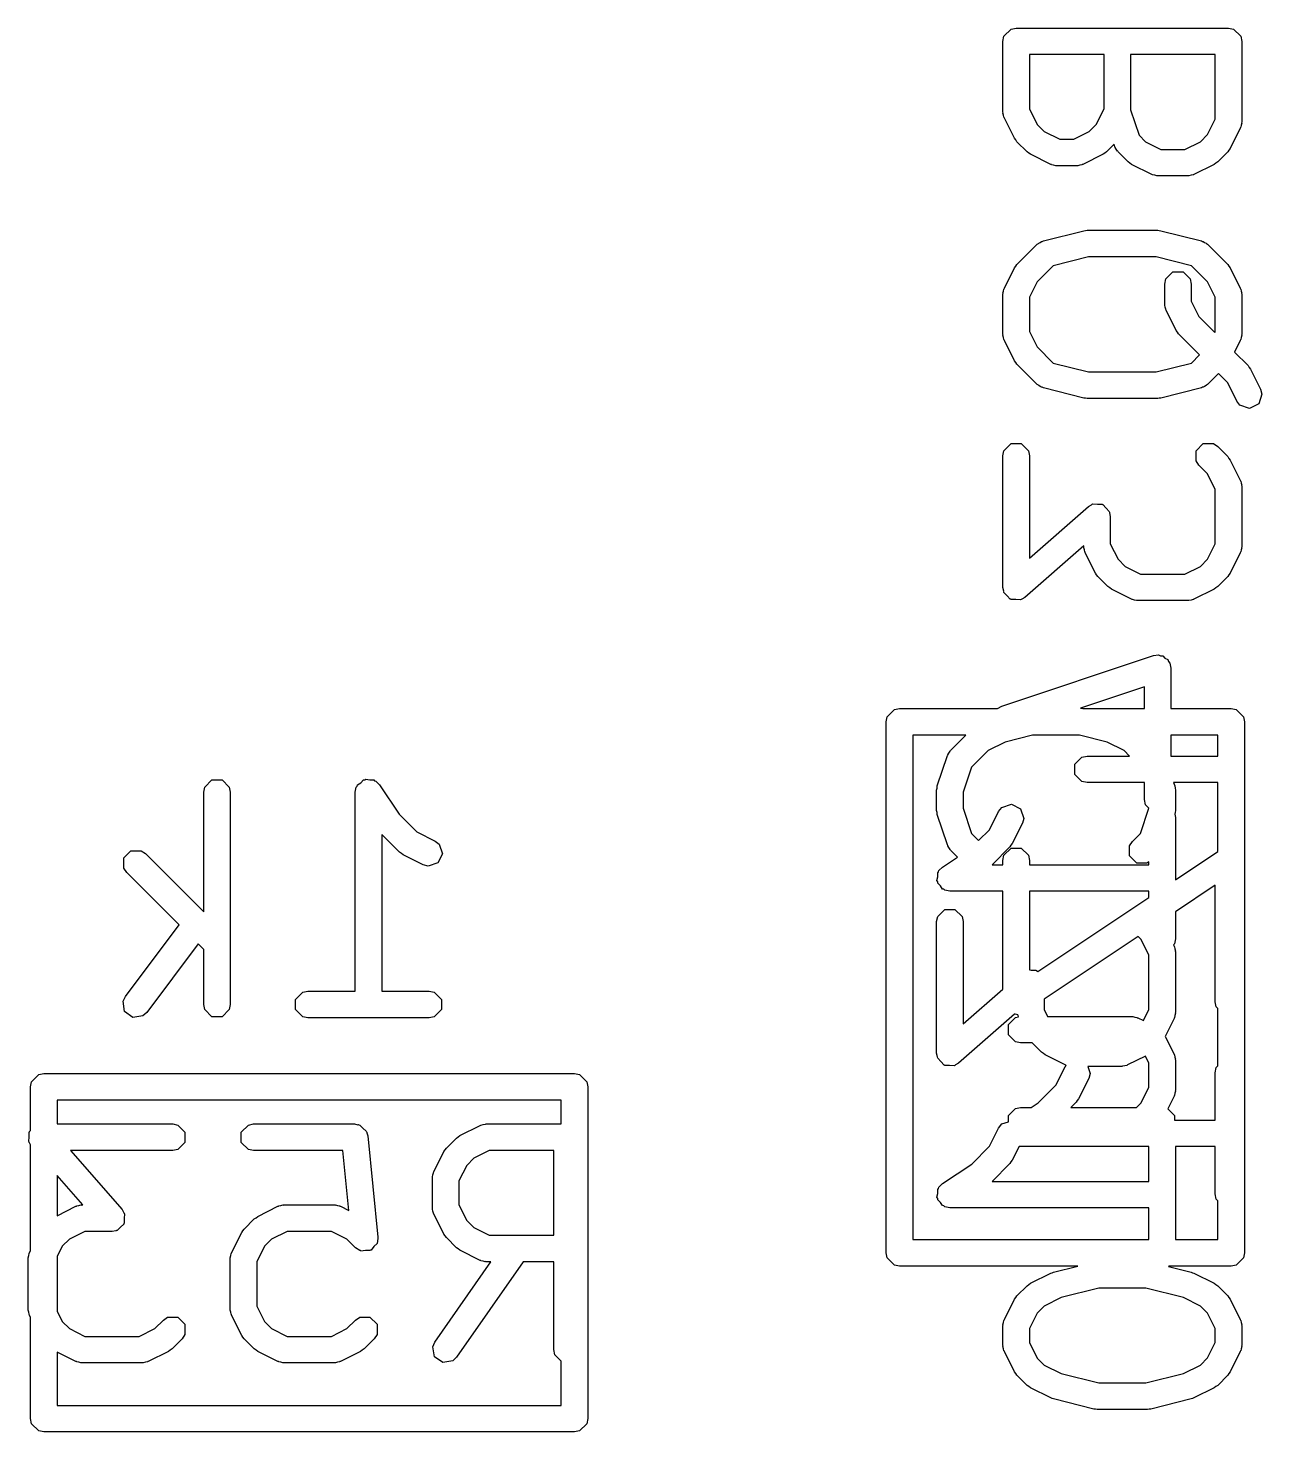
# Model space of a CAD drawing. Header units: inches. Extents: x 0.38 to 5.39, y 0.07 to 3.28.
# Drawn here: x 3.0345 to 3.2176, y 2.4685 to 2.6768 of the extents above; entities that cross this region are included whole.
import ezdxf

# ---------------------------------------------------------------- set-up
doc = ezdxf.new("R2010")
doc.units = ezdxf.units.IN
doc.header["$MEASUREMENT"] = 0
doc.layers.add('BLACK', color=250, linetype='CONTINUOUS')

msp = doc.modelspace()

# ---------------------------------------------------------------- linework, layer by layer
at = {"layer": 'BLACK', "linetype": 'CONTINUOUS'}
for p, q in [((3.17932, 2.67557), (3.18038, 2.67663)), ((3.18038, 2.67663), (3.18114, 2.67678)), ((3.18114, 2.67678), (3.21263, 2.67678)), ((3.21263, 2.67678), (3.21339, 2.67663)), ((3.21339, 2.67663), (3.21445, 2.67557)), ((3.17917, 2.67481), (3.17932, 2.67557)), ((3.17917, 2.66432), (3.17917, 2.67481)), ((3.21445, 2.67557), (3.2146, 2.67481)), ((3.2146, 2.67481), (3.2146, 2.66282)), ((3.19417, 2.67285), (3.18311, 2.67285)), ((3.18311, 2.67285), (3.18311, 2.66478)), ((3.19417, 2.66478), (3.19417, 2.67285)), ((3.21067, 2.67285), (3.1981, 2.67285)), ((3.1981, 2.67285), (3.1981, 2.66464)), ((3.21067, 2.66328), (3.21067, 2.67285)), ((3.17919, 2.66422), (3.17917, 2.66432)), ((3.17917, 2.66418), (3.17919, 2.66422)), ((3.17926, 2.66387), (3.17917, 2.66418)), ((3.17932, 2.66356), (3.17926, 2.66387)), ((3.17935, 2.66353), (3.17932, 2.66356)), ((3.17938, 2.66344), (3.17935, 2.66353)), ((3.18088, 2.66044), (3.17938, 2.66344)), ((3.18311, 2.66478), (3.18426, 2.66248)), ((3.19302, 2.66248), (3.19417, 2.66478)), ((3.1981, 2.66464), (3.19936, 2.66088)), ((3.18426, 2.66248), (3.1853, 2.66143)), ((3.1853, 2.66143), (3.1876, 2.66029)), ((3.18967, 2.66029), (3.19197, 2.66143)), ((3.19197, 2.66143), (3.19302, 2.66248)), ((3.20952, 2.66098), (3.21067, 2.66328)), ((3.21439, 2.66194), (3.21289, 2.65894)), ((3.21442, 2.66203), (3.21439, 2.66194)), ((3.21445, 2.66206), (3.21442, 2.66203)), ((3.21451, 2.66237), (3.21445, 2.66206)), ((3.2146, 2.66268), (3.21451, 2.66237)), ((3.2146, 2.66282), (3.21458, 2.66272)), ((3.21458, 2.66272), (3.2146, 2.66268)), ((3.18107, 2.66019), (3.18088, 2.66044)), ((3.18125, 2.65992), (3.18107, 2.66019)), ((3.18275, 2.65842), (3.18125, 2.65992)), ((3.1876, 2.66029), (3.18967, 2.66029)), ((3.19565, 2.65955), (3.19453, 2.65842)), ((3.19577, 2.65919), (3.19565, 2.65955)), ((3.19936, 2.66088), (3.2003, 2.65993)), ((3.2003, 2.65993), (3.2026, 2.65879)), ((3.20617, 2.65879), (3.20847, 2.65993)), ((3.20847, 2.65993), (3.20952, 2.66098)), ((3.18301, 2.65825), (3.18275, 2.65842)), ((3.18326, 2.65806), (3.18301, 2.65825)), ((3.18626, 2.65656), (3.18326, 2.65806)), ((3.19402, 2.65806), (3.19102, 2.65656)), ((3.19427, 2.65825), (3.19402, 2.65806)), ((3.19453, 2.65842), (3.19427, 2.65825)), ((3.19582, 2.65911), (3.19577, 2.65919)), ((3.19582, 2.65906), (3.19582, 2.65911)), ((3.19599, 2.6588), (3.19582, 2.65906)), ((3.19615, 2.65853), (3.19599, 2.6588)), ((3.19619, 2.65851), (3.19615, 2.65853)), ((3.19624, 2.65842), (3.19619, 2.65851)), ((3.19774, 2.65692), (3.19624, 2.65842)), ((3.2026, 2.65879), (3.20617, 2.65879)), ((3.21253, 2.65842), (3.21103, 2.65692)), ((3.2127, 2.65869), (3.21253, 2.65842)), ((3.21289, 2.65894), (3.2127, 2.65869)), ((3.18635, 2.65653), (3.18626, 2.65656)), ((3.18638, 2.6565), (3.18635, 2.65653)), ((3.18669, 2.65644), (3.18638, 2.6565)), ((3.187, 2.65635), (3.18669, 2.65644)), ((3.18704, 2.65637), (3.187, 2.65635)), ((3.18714, 2.65635), (3.18704, 2.65637)), ((3.19014, 2.65635), (3.18714, 2.65635)), ((3.19023, 2.65637), (3.19014, 2.65635)), ((3.19028, 2.65635), (3.19023, 2.65637)), ((3.19058, 2.65644), (3.19028, 2.65635)), ((3.19089, 2.6565), (3.19058, 2.65644)), ((3.19092, 2.65653), (3.19089, 2.6565)), ((3.19102, 2.65656), (3.19092, 2.65653)), ((3.19801, 2.65675), (3.19774, 2.65692)), ((3.19826, 2.65656), (3.19801, 2.65675)), ((3.20125, 2.65506), (3.19826, 2.65656)), ((3.20135, 2.65503), (3.20125, 2.65506)), ((3.20751, 2.65506), (3.20742, 2.65503)), ((3.21051, 2.65656), (3.20751, 2.65506)), ((3.21076, 2.65675), (3.21051, 2.65656)), ((3.21103, 2.65692), (3.21076, 2.65675)), ((3.20138, 2.655), (3.20135, 2.65503)), ((3.20169, 2.65494), (3.20138, 2.655)), ((3.202, 2.65485), (3.20169, 2.65494)), ((3.20204, 2.65487), (3.202, 2.65485)), ((3.20213, 2.65485), (3.20204, 2.65487)), ((3.20663, 2.65485), (3.20213, 2.65485)), ((3.20673, 2.65487), (3.20663, 2.65485)), ((3.20677, 2.65485), (3.20673, 2.65487)), ((3.20708, 2.65494), (3.20677, 2.65485)), ((3.20739, 2.655), (3.20708, 2.65494)), ((3.20742, 2.65503), (3.20739, 2.655)), ((3.18516, 2.64523), (3.19116, 2.64673)), ((3.19116, 2.64673), (3.1914, 2.64674)), ((3.1914, 2.64674), (3.19164, 2.64679)), ((3.19164, 2.64679), (3.20213, 2.64679)), ((3.20213, 2.64679), (3.20237, 2.64674)), ((3.20237, 2.64674), (3.20261, 2.64673)), ((3.20261, 2.64673), (3.20861, 2.64523)), ((3.18125, 2.64171), (3.18425, 2.64471)), ((3.18425, 2.64471), (3.18442, 2.64483)), ((3.18442, 2.64483), (3.18447, 2.6449)), ((3.18447, 2.6449), (3.18468, 2.645)), ((3.18468, 2.645), (3.18488, 2.64514)), ((3.18488, 2.64514), (3.18497, 2.64514)), ((3.18497, 2.64514), (3.18516, 2.64523)), ((3.20861, 2.64523), (3.2088, 2.64514)), ((3.2088, 2.64514), (3.20889, 2.64514)), ((3.20889, 2.64514), (3.20909, 2.645)), ((3.20909, 2.645), (3.20931, 2.6449)), ((3.20931, 2.6449), (3.20935, 2.64483)), ((3.20935, 2.64483), (3.20953, 2.64471)), ((3.20953, 2.64471), (3.21253, 2.64171)), ((3.19188, 2.64285), (3.18664, 2.64154)), ((3.20189, 2.64285), (3.19188, 2.64285)), ((3.20713, 2.64154), (3.20189, 2.64285)), ((3.17938, 2.6382), (3.18088, 2.6412)), ((3.18088, 2.6412), (3.18107, 2.64145)), ((3.18107, 2.64145), (3.18125, 2.64171)), ((3.18664, 2.64154), (3.18426, 2.63915)), ((3.20332, 2.63957), (3.20438, 2.64064)), ((3.20438, 2.64064), (3.20589, 2.64064)), ((3.20589, 2.64064), (3.20695, 2.63957)), ((3.20952, 2.63915), (3.20713, 2.64154)), ((3.21253, 2.64171), (3.2127, 2.64145)), ((3.2127, 2.64145), (3.21289, 2.6412)), ((3.21289, 2.6412), (3.21439, 2.6382)), ((3.18426, 2.63915), (3.18311, 2.63685)), ((3.20317, 2.63882), (3.20332, 2.63957)), ((3.20317, 2.63582), (3.20317, 2.63882)), ((3.20695, 2.63957), (3.2071, 2.63882)), ((3.2071, 2.63882), (3.2071, 2.63628)), ((3.21067, 2.63685), (3.20952, 2.63915)), ((3.17917, 2.63746), (3.17926, 2.63776)), ((3.17919, 2.63742), (3.17917, 2.63746)), ((3.17917, 2.63732), (3.17919, 2.63742)), ((3.17917, 2.63132), (3.17917, 2.63732)), ((3.17926, 2.63776), (3.17932, 2.63807)), ((3.17932, 2.63807), (3.17935, 2.6381)), ((3.17935, 2.6381), (3.17938, 2.6382)), ((3.18311, 2.63685), (3.18311, 2.63178)), ((3.21067, 2.63178), (3.21067, 2.63685)), ((3.21439, 2.6382), (3.21442, 2.6381)), ((3.21442, 2.6381), (3.21445, 2.63807)), ((3.21445, 2.63807), (3.21451, 2.63776)), ((3.21451, 2.63776), (3.2146, 2.63746)), ((3.2146, 2.63746), (3.21458, 2.63742)), ((3.21458, 2.63742), (3.2146, 2.63732)), ((3.2146, 2.63732), (3.2146, 2.63132)), ((3.20319, 2.63572), (3.20317, 2.63582)), ((3.20317, 2.63568), (3.20319, 2.63572)), ((3.20325, 2.63538), (3.20317, 2.63568)), ((3.20332, 2.63507), (3.20325, 2.63538)), ((3.20335, 2.63503), (3.20332, 2.63507)), ((3.20337, 2.63494), (3.20335, 2.63503)), ((3.20487, 2.63194), (3.20337, 2.63494)), ((3.2071, 2.63628), (3.20825, 2.63399)), ((3.20825, 2.63399), (3.21059, 2.63164)), ((3.17919, 2.63122), (3.17917, 2.63132)), ((3.17917, 2.63118), (3.17919, 2.63122)), ((3.17926, 2.63088), (3.17917, 2.63118)), ((3.17932, 2.63057), (3.17926, 2.63088)), ((3.17935, 2.63053), (3.17932, 2.63057)), ((3.17938, 2.63044), (3.17935, 2.63053)), ((3.18088, 2.62744), (3.17938, 2.63044)), ((3.18311, 2.63178), (3.18426, 2.62949)), ((3.20507, 2.63169), (3.20487, 2.63194)), ((3.20524, 2.63143), (3.20507, 2.63169)), ((3.20835, 2.62832), (3.20524, 2.63143)), ((3.21059, 2.63164), (3.21067, 2.63178)), ((3.21439, 2.63044), (3.21353, 2.62871)), ((3.21442, 2.63053), (3.21439, 2.63044)), ((3.21445, 2.63057), (3.21442, 2.63053)), ((3.21451, 2.63088), (3.21445, 2.63057)), ((3.2146, 2.63118), (3.21451, 2.63088)), ((3.2146, 2.63132), (3.21458, 2.63122)), ((3.21458, 2.63122), (3.2146, 2.63118)), ((3.18426, 2.62949), (3.18664, 2.6271)), ((3.20713, 2.6271), (3.20835, 2.62832)), ((3.21353, 2.62871), (3.21553, 2.62671)), ((3.18107, 2.62719), (3.18088, 2.62744)), ((3.18125, 2.62693), (3.18107, 2.62719)), ((3.18425, 2.62393), (3.18125, 2.62693)), ((3.18664, 2.6271), (3.19188, 2.62579)), ((3.20189, 2.62579), (3.20713, 2.6271)), ((3.21553, 2.62671), (3.2157, 2.62645)), ((3.2157, 2.62645), (3.21589, 2.6262)), ((3.21589, 2.6262), (3.21739, 2.6232)), ((3.18442, 2.62381), (3.18425, 2.62393)), ((3.19188, 2.62579), (3.20189, 2.62579)), ((3.20953, 2.62393), (3.20935, 2.62381)), ((3.21113, 2.62554), (3.20953, 2.62393)), ((3.21252, 2.62415), (3.21113, 2.62554)), ((3.21387, 2.62144), (3.21252, 2.62415)), ((3.18447, 2.62374), (3.18442, 2.62381)), ((3.18468, 2.62364), (3.18447, 2.62374)), ((3.18488, 2.6235), (3.18468, 2.62364)), ((3.18497, 2.6235), (3.18488, 2.6235)), ((3.18516, 2.62341), (3.18497, 2.6235)), ((3.19116, 2.62191), (3.18516, 2.62341)), ((3.1914, 2.6219), (3.19116, 2.62191)), ((3.19164, 2.62185), (3.1914, 2.6219)), ((3.20213, 2.62185), (3.19164, 2.62185)), ((3.20237, 2.6219), (3.20213, 2.62185)), ((3.20261, 2.62191), (3.20237, 2.6219)), ((3.20861, 2.62341), (3.20261, 2.62191)), ((3.2088, 2.6235), (3.20861, 2.62341)), ((3.20889, 2.6235), (3.2088, 2.6235)), ((3.20909, 2.62364), (3.20889, 2.6235)), ((3.20931, 2.62374), (3.20909, 2.62364)), ((3.20935, 2.62381), (3.20931, 2.62374)), ((3.2176, 2.62246), (3.21712, 2.62103)), ((3.21739, 2.6232), (3.2176, 2.62246)), ((3.21434, 2.62083), (3.21387, 2.62144)), ((3.21577, 2.62036), (3.21434, 2.62083)), ((3.21712, 2.62103), (3.21577, 2.62036)), ((3.17917, 2.61332), (3.17932, 2.61408)), ((3.17932, 2.61408), (3.18038, 2.61514)), ((3.18038, 2.61514), (3.18189, 2.61514)), ((3.18189, 2.61514), (3.18296, 2.61408)), ((3.18296, 2.61408), (3.18311, 2.61332)), ((3.20782, 2.61408), (3.20888, 2.61514)), ((3.20782, 2.61257), (3.20782, 2.61408)), ((3.20888, 2.61514), (3.21039, 2.61514)), ((3.21039, 2.61514), (3.21103, 2.61471)), ((3.21103, 2.61471), (3.21253, 2.61321)), ((3.17917, 2.59382), (3.17917, 2.61332)), ((3.18311, 2.61332), (3.18311, 2.59816)), ((3.20824, 2.61193), (3.20782, 2.61257)), ((3.20952, 2.61066), (3.20824, 2.61193)), ((3.21253, 2.61321), (3.2127, 2.61295)), ((3.2127, 2.61295), (3.21289, 2.6127)), ((3.21289, 2.6127), (3.21439, 2.6097)), ((3.21067, 2.60836), (3.20952, 2.61066)), ((3.21439, 2.6097), (3.21442, 2.60961)), ((3.21442, 2.60961), (3.21445, 2.60958)), ((3.21445, 2.60958), (3.21451, 2.60927)), ((3.21451, 2.60927), (3.2146, 2.60896)), ((3.21067, 2.60029), (3.21067, 2.60836)), ((3.2146, 2.60896), (3.21458, 2.60892)), ((3.21458, 2.60892), (3.2146, 2.60882)), ((3.2146, 2.60882), (3.2146, 2.59982)), ((3.18311, 2.59816), (3.19184, 2.6058)), ((3.19184, 2.6058), (3.19232, 2.60608)), ((3.19232, 2.60608), (3.19238, 2.60614)), ((3.19238, 2.60614), (3.19243, 2.60614)), ((3.19243, 2.60614), (3.19251, 2.60619)), ((3.19251, 2.60619), (3.1932, 2.60614)), ((3.1932, 2.60614), (3.19389, 2.60614)), ((3.19389, 2.60614), (3.19394, 2.60609)), ((3.19394, 2.60609), (3.19401, 2.60609)), ((3.19401, 2.60609), (3.19447, 2.60557)), ((3.19447, 2.60557), (3.19495, 2.60508)), ((3.19495, 2.60508), (3.19497, 2.60499)), ((3.19497, 2.60499), (3.195, 2.60495)), ((3.195, 2.60495), (3.195, 2.60487)), ((3.195, 2.60487), (3.1951, 2.60432)), ((3.1951, 2.60432), (3.1951, 2.60029)), ((3.19117, 2.59999), (3.18243, 2.59234)), ((3.19117, 2.59982), (3.19117, 2.59999)), ((3.19119, 2.59973), (3.19117, 2.59982)), ((3.19117, 2.59968), (3.19119, 2.59973)), ((3.19126, 2.59938), (3.19117, 2.59968)), ((3.19132, 2.59907), (3.19126, 2.59938)), ((3.19135, 2.59904), (3.19132, 2.59907)), ((3.19138, 2.59894), (3.19135, 2.59904)), ((3.19288, 2.59594), (3.19138, 2.59894)), ((3.1951, 2.60029), (3.19625, 2.59799)), ((3.20952, 2.59799), (3.21067, 2.60029)), ((3.21439, 2.59894), (3.21289, 2.59594)), ((3.21442, 2.59904), (3.21439, 2.59894)), ((3.21445, 2.59907), (3.21442, 2.59904)), ((3.21451, 2.59938), (3.21445, 2.59907)), ((3.2146, 2.59968), (3.21451, 2.59938)), ((3.2146, 2.59982), (3.21458, 2.59973)), ((3.21458, 2.59973), (3.2146, 2.59968)), ((3.19625, 2.59799), (3.1973, 2.59694)), ((3.1973, 2.59694), (3.1996, 2.59579)), ((3.20617, 2.59579), (3.20847, 2.59694)), ((3.20847, 2.59694), (3.20952, 2.59799)), ((3.19307, 2.59569), (3.19288, 2.59594)), ((3.19324, 2.59543), (3.19307, 2.59569)), ((3.19474, 2.59393), (3.19324, 2.59543)), ((3.1996, 2.59579), (3.20617, 2.59579)), ((3.21253, 2.59543), (3.21103, 2.59393)), ((3.2127, 2.59569), (3.21253, 2.59543)), ((3.21289, 2.59594), (3.2127, 2.59569)), ((3.17928, 2.59328), (3.17917, 2.59382)), ((3.17927, 2.59319), (3.17928, 2.59328)), ((3.1793, 2.59316), (3.17927, 2.59319)), ((3.17932, 2.59307), (3.1793, 2.59316)), ((3.17981, 2.59258), (3.17932, 2.59307)), ((3.19501, 2.59376), (3.19474, 2.59393)), ((3.19526, 2.59356), (3.19501, 2.59376)), ((3.19826, 2.59206), (3.19526, 2.59356)), ((3.21051, 2.59356), (3.20751, 2.59206)), ((3.21076, 2.59376), (3.21051, 2.59356)), ((3.21103, 2.59393), (3.21076, 2.59376)), ((3.18026, 2.59206), (3.17981, 2.59258)), ((3.18033, 2.59206), (3.18026, 2.59206)), ((3.18038, 2.59201), (3.18033, 2.59206)), ((3.18108, 2.59201), (3.18038, 2.59201)), ((3.18177, 2.59196), (3.18108, 2.59201)), ((3.18185, 2.59201), (3.18177, 2.59196)), ((3.18189, 2.59201), (3.18185, 2.59201)), ((3.18195, 2.59206), (3.18189, 2.59201)), ((3.18243, 2.59234), (3.18195, 2.59206)), ((3.19835, 2.59204), (3.19826, 2.59206)), ((3.19838, 2.59201), (3.19835, 2.59204)), ((3.19869, 2.59194), (3.19838, 2.59201)), ((3.199, 2.59186), (3.19869, 2.59194)), ((3.19904, 2.59188), (3.199, 2.59186)), ((3.19914, 2.59186), (3.19904, 2.59188)), ((3.20663, 2.59186), (3.19914, 2.59186)), ((3.20673, 2.59188), (3.20663, 2.59186)), ((3.20677, 2.59186), (3.20673, 2.59188)), ((3.20708, 2.59194), (3.20677, 2.59186)), ((3.20739, 2.59201), (3.20708, 2.59194)), ((3.20742, 2.59204), (3.20739, 2.59201)), ((3.20751, 2.59206), (3.20742, 2.59204)), ((3.17902, 2.57619), (3.20151, 2.58369)), ((3.20151, 2.58369), (3.20227, 2.58379)), ((3.20227, 2.58379), (3.20256, 2.58364)), ((3.20256, 2.58364), (3.20289, 2.58364)), ((3.20289, 2.58364), (3.20321, 2.58332)), ((3.20321, 2.58332), (3.20362, 2.58312)), ((3.20362, 2.58312), (3.20372, 2.58281)), ((3.20372, 2.58281), (3.20395, 2.58258)), ((3.20395, 2.58258), (3.2041, 2.58183)), ((3.2041, 2.58183), (3.2041, 2.57583)), ((3.20017, 2.57909), (3.19065, 2.57592)), ((3.20017, 2.57583), (3.20017, 2.57909)), ((3.17837, 2.57583), (3.17902, 2.57619)), ((3.16185, 2.57386), (3.162, 2.57461)), ((3.16185, 2.49512), (3.16185, 2.57386)), ((3.162, 2.57461), (3.16307, 2.57568)), ((3.16307, 2.57568), (3.16382, 2.57583)), ((3.16382, 2.57583), (3.17837, 2.57583)), ((3.19065, 2.57592), (3.19104, 2.57583)), ((3.19104, 2.57583), (3.20017, 2.57583)), ((3.2041, 2.57583), (3.21303, 2.57583)), ((3.21303, 2.57583), (3.21378, 2.57568)), ((3.21378, 2.57568), (3.21485, 2.57461)), ((3.21485, 2.57461), (3.215, 2.57386)), ((3.215, 2.57386), (3.215, 2.49512)), ((3.16579, 2.57189), (3.16579, 2.49709)), ((3.17367, 2.57189), (3.16579, 2.57189)), ((3.1714, 2.56963), (3.17367, 2.57189)), ((3.18354, 2.57189), (3.17948, 2.57088)), ((3.19055, 2.57189), (3.18354, 2.57189)), ((3.19461, 2.57088), (3.19055, 2.57189)), ((3.2041, 2.57189), (3.2041, 2.5688)), ((3.21106, 2.57189), (3.2041, 2.57189)), ((3.21106, 2.5688), (3.21106, 2.57189)), ((3.17948, 2.57088), (3.17696, 2.56962)), ((3.19713, 2.56962), (3.19461, 2.57088)), ((3.16943, 2.56436), (3.17093, 2.56886)), ((3.17093, 2.56886), (3.17098, 2.56894)), ((3.17098, 2.56899), (3.17115, 2.56925)), ((3.17098, 2.56894), (3.17098, 2.56899)), ((3.17115, 2.56925), (3.17131, 2.56952)), ((3.17131, 2.56952), (3.17135, 2.56954)), ((3.17135, 2.56954), (3.1714, 2.56963)), ((3.17696, 2.56962), (3.17452, 2.56717)), ((3.18982, 2.56758), (3.19088, 2.56865)), ((3.19088, 2.56865), (3.19164, 2.5688)), ((3.19164, 2.5688), (3.19794, 2.5688)), ((3.19794, 2.5688), (3.19713, 2.56962)), ((3.2041, 2.5688), (3.21106, 2.5688)), ((3.17452, 2.56717), (3.17326, 2.56342)), ((3.18982, 2.56607), (3.18982, 2.56758)), ((3.19088, 2.56501), (3.18982, 2.56607)), ((3.06057, 2.56343), (3.06072, 2.56418)), ((3.06072, 2.56418), (3.06178, 2.56525)), ((3.06178, 2.56525), (3.06329, 2.56525)), ((3.06329, 2.56525), (3.06435, 2.56418)), ((3.06435, 2.56418), (3.0645, 2.56343)), ((3.08306, 2.56343), (3.08321, 2.56418)), ((3.08321, 2.56418), (3.08336, 2.56433)), ((3.08336, 2.56433), (3.0834, 2.56452)), ((3.0834, 2.56452), (3.08387, 2.56484)), ((3.08387, 2.56484), (3.08428, 2.56525)), ((3.08428, 2.56525), (3.08448, 2.56525)), ((3.08448, 2.56525), (3.08465, 2.56536)), ((3.08465, 2.56536), (3.08521, 2.56525)), ((3.08521, 2.56525), (3.08579, 2.56525)), ((3.08579, 2.56525), (3.08593, 2.5651)), ((3.08593, 2.5651), (3.08613, 2.56506)), ((3.08613, 2.56506), (3.08667, 2.56452)), ((3.08667, 2.56452), (3.08956, 2.56018)), ((3.16933, 2.56373), (3.16939, 2.56404)), ((3.16933, 2.56073), (3.16933, 2.56373)), ((3.16939, 2.56404), (3.16943, 2.56436)), ((3.19164, 2.56486), (3.19088, 2.56501)), ((3.20017, 2.56486), (3.19164, 2.56486)), ((3.20017, 2.56233), (3.20017, 2.56486)), ((3.20449, 2.56486), (3.20466, 2.56436)), ((3.21106, 2.56486), (3.20449, 2.56486)), ((3.20466, 2.56436), (3.2047, 2.56404)), ((3.2047, 2.56404), (3.20476, 2.56373)), ((3.20476, 2.56373), (3.20476, 2.56073)), ((3.21106, 2.55465), (3.21106, 2.56486)), ((3.06057, 2.54568), (3.06057, 2.56343)), ((3.0645, 2.56343), (3.0645, 2.53193)), ((3.08306, 2.5339), (3.08306, 2.56343)), ((3.17326, 2.56342), (3.17326, 2.56105)), ((3.179, 2.56119), (3.18043, 2.56167)), ((3.18043, 2.56167), (3.18178, 2.56099)), ((3.20032, 2.56158), (3.20017, 2.56233)), ((3.20082, 2.56107), (3.20032, 2.56158)), ((3.08956, 2.56018), (3.0922, 2.55755)), ((3.16939, 2.56043), (3.16933, 2.56073)), ((3.16943, 2.56011), (3.16939, 2.56043)), ((3.17093, 2.55561), (3.16943, 2.56011)), ((3.17326, 2.56105), (3.17452, 2.5573)), ((3.17718, 2.55787), (3.17853, 2.56058)), ((3.17853, 2.56058), (3.179, 2.56119)), ((3.18178, 2.56099), (3.18226, 2.55956)), ((3.18226, 2.55956), (3.18205, 2.55882)), ((3.19957, 2.5573), (3.20082, 2.56105)), ((3.20082, 2.56105), (3.20082, 2.56107)), ((3.2047, 2.56043), (3.20467, 2.56017)), ((3.20467, 2.56017), (3.20476, 2.5597)), ((3.20476, 2.56073), (3.2047, 2.56043)), ((3.20476, 2.5597), (3.20476, 2.55045)), ((3.0922, 2.55755), (3.09491, 2.55619)), ((3.17452, 2.5573), (3.17556, 2.55625)), ((3.17556, 2.55625), (3.17718, 2.55787)), ((3.18205, 2.55882), (3.18055, 2.55582)), ((3.1984, 2.55613), (3.19957, 2.5573)), ((3.08964, 2.55454), (3.087, 2.55718)), ((3.087, 2.55718), (3.087, 2.5339)), ((3.09491, 2.55619), (3.09552, 2.55572)), ((3.09552, 2.55572), (3.09599, 2.55429)), ((3.17098, 2.55553), (3.17093, 2.55561)), ((3.17098, 2.55548), (3.17098, 2.55553)), ((3.17115, 2.55522), (3.17098, 2.55548)), ((3.17131, 2.55495), (3.17115, 2.55522)), ((3.18019, 2.55531), (3.17755, 2.55267)), ((3.17932, 2.55408), (3.18038, 2.55515)), ((3.18036, 2.55557), (3.18019, 2.55531)), ((3.18055, 2.55582), (3.18036, 2.55557)), ((3.18038, 2.55515), (3.18189, 2.55515)), ((3.18189, 2.55515), (3.18296, 2.55408)), ((3.19797, 2.55549), (3.1984, 2.55613)), ((3.19797, 2.55398), (3.19797, 2.55549)), ((3.04872, 2.55368), (3.04978, 2.55475)), ((3.04872, 2.55218), (3.04872, 2.55368)), ((3.04978, 2.55475), (3.05129, 2.55475)), ((3.05129, 2.55475), (3.05193, 2.55432)), ((3.05193, 2.55432), (3.06057, 2.54568)), ((3.0899, 2.55436), (3.08964, 2.55454)), ((3.09015, 2.55417), (3.0899, 2.55436)), ((3.09315, 2.55267), (3.09015, 2.55417)), ((3.09599, 2.55429), (3.09532, 2.55294)), ((3.1702, 2.55234), (3.17242, 2.55382)), ((3.17135, 2.55493), (3.17131, 2.55495)), ((3.1714, 2.55484), (3.17135, 2.55493)), ((3.17242, 2.55382), (3.1714, 2.55484)), ((3.17917, 2.55333), (3.17932, 2.55408)), ((3.17917, 2.55267), (3.17917, 2.55333)), ((3.18296, 2.55408), (3.18311, 2.55333)), ((3.18311, 2.55333), (3.18311, 2.55267)), ((3.19904, 2.55292), (3.19797, 2.55398)), ((3.20082, 2.5531), (3.20054, 2.55292)), ((3.20082, 2.55267), (3.20082, 2.5531)), ((3.20476, 2.55045), (3.21106, 2.55465)), ((3.04914, 2.55154), (3.04872, 2.55218)), ((3.05694, 2.54375), (3.04914, 2.55154)), ((3.09389, 2.55247), (3.09315, 2.55267)), ((3.09532, 2.55294), (3.09389, 2.55247)), ((3.16948, 2.55146), (3.16962, 2.5516)), ((3.16948, 2.55088), (3.16948, 2.55146)), ((3.16962, 2.5516), (3.16966, 2.5518)), ((3.16966, 2.5518), (3.1702, 2.55234)), ((3.17755, 2.55267), (3.17917, 2.55267)), ((3.18311, 2.55267), (3.20082, 2.55267)), ((3.20054, 2.55292), (3.19904, 2.55292)), ((3.16936, 2.55032), (3.16948, 2.55088)), ((3.16948, 2.55015), (3.16936, 2.55032)), ((3.16948, 2.54995), (3.16948, 2.55015)), ((3.16988, 2.54955), (3.16948, 2.54995)), ((3.1702, 2.54907), (3.16988, 2.54955)), ((3.1704, 2.54903), (3.1702, 2.54907)), ((3.17054, 2.54889), (3.1704, 2.54903)), ((3.1713, 2.54874), (3.17054, 2.54889)), ((3.21067, 2.54965), (3.20476, 2.54571)), ((3.21067, 2.53233), (3.21067, 2.54965)), ((3.17917, 2.54874), (3.1713, 2.54874)), ((3.17917, 2.53424), (3.17917, 2.54874)), ((3.20082, 2.54874), (3.18311, 2.54874)), ((3.18311, 2.54874), (3.18311, 2.53707)), ((3.18432, 2.53682), (3.20082, 2.54782)), ((3.20082, 2.54782), (3.20082, 2.54874)), ((3.16933, 2.54424), (3.16948, 2.54499)), ((3.16948, 2.54499), (3.17054, 2.54606)), ((3.17054, 2.54606), (3.17205, 2.54606)), ((3.17205, 2.54606), (3.17311, 2.54499)), ((3.17311, 2.54499), (3.17326, 2.54424)), ((3.20476, 2.54571), (3.20476, 2.54171)), ((3.04896, 2.53311), (3.05694, 2.54375)), ((3.16933, 2.52474), (3.16933, 2.54424)), ((3.17326, 2.54424), (3.17326, 2.52908)), ((3.05975, 2.54093), (3.05211, 2.53075)), ((3.06057, 2.54012), (3.05975, 2.54093)), ((3.19922, 2.54202), (3.18526, 2.53272)), ((3.19967, 2.54157), (3.19922, 2.54202)), ((3.20082, 2.53927), (3.19967, 2.54157)), ((3.20461, 2.54095), (3.20446, 2.5408)), ((3.20446, 2.5408), (3.20455, 2.54062)), ((3.20455, 2.54062), (3.20458, 2.54052)), ((3.20476, 2.54171), (3.20461, 2.54095)), ((3.06057, 2.53193), (3.06057, 2.54012)), ((3.20082, 2.5312), (3.20082, 2.53927)), ((3.20458, 2.54052), (3.20461, 2.54049)), ((3.20461, 2.54049), (3.20467, 2.54018)), ((3.20467, 2.54018), (3.20475, 2.53988)), ((3.20475, 2.53988), (3.20474, 2.53983)), ((3.20474, 2.53983), (3.20476, 2.53974)), ((3.20476, 2.53974), (3.20476, 2.53074)), ((3.18311, 2.53707), (3.18335, 2.53706)), ((3.18335, 2.53706), (3.18405, 2.53706)), ((3.18405, 2.53706), (3.1841, 2.53701)), ((3.1841, 2.53701), (3.18417, 2.537)), ((3.18417, 2.537), (3.18432, 2.53682)), ((3.04863, 2.53242), (3.04896, 2.53311)), ((3.04884, 2.53093), (3.04863, 2.53242)), ((3.07421, 2.53269), (3.07528, 2.53375)), ((3.07421, 2.53118), (3.07421, 2.53269)), ((3.07528, 2.53375), (3.07603, 2.5339)), ((3.07603, 2.5339), (3.08306, 2.5339)), ((3.087, 2.5339), (3.09403, 2.5339)), ((3.09403, 2.5339), (3.09478, 2.53375)), ((3.09478, 2.53375), (3.09585, 2.53269)), ((3.09585, 2.53269), (3.09585, 2.53118)), ((3.17326, 2.52908), (3.17917, 2.53424)), ((3.18526, 2.53272), (3.18526, 2.5312)), ((3.21081, 2.53158), (3.21067, 2.53233)), ((3.05005, 2.53003), (3.04884, 2.53093)), ((3.05154, 2.53024), (3.05005, 2.53003)), ((3.05211, 2.53075), (3.05154, 2.53024)), ((3.06072, 2.53118), (3.06057, 2.53193)), ((3.06178, 2.53011), (3.06072, 2.53118)), ((3.06329, 2.53011), (3.06178, 2.53011)), ((3.06435, 2.53118), (3.06329, 2.53011)), ((3.0645, 2.53193), (3.06435, 2.53118)), ((3.07528, 2.53011), (3.07421, 2.53118)), ((3.07603, 2.52996), (3.07528, 2.53011)), ((3.09478, 2.53011), (3.09403, 2.52996)), ((3.09585, 2.53118), (3.09478, 2.53011)), ((3.18088, 2.53051), (3.17259, 2.52326)), ((3.18096, 2.53051), (3.18088, 2.53051)), ((3.18138, 2.53043), (3.18096, 2.53051)), ((3.18141, 2.5303), (3.18138, 2.53043)), ((3.18145, 2.53011), (3.18141, 2.5303)), ((3.18526, 2.5312), (3.18578, 2.53018)), ((3.18578, 2.53018), (3.19829, 2.53018)), ((3.19829, 2.53018), (3.19839, 2.53016)), ((3.19839, 2.53016), (3.19843, 2.53017)), ((3.19843, 2.53017), (3.19874, 2.53009)), ((3.2, 2.52956), (3.20082, 2.5312)), ((3.20467, 2.53029), (3.20461, 2.52999)), ((3.20475, 2.5306), (3.20467, 2.53029)), ((3.20476, 2.53074), (3.20474, 2.53064)), ((3.20474, 2.53064), (3.20475, 2.5306)), ((3.21106, 2.53133), (3.21081, 2.53158)), ((3.21106, 2.52283), (3.21106, 2.53133)), ((3.09403, 2.52996), (3.07603, 2.52996)), ((3.17998, 2.52896), (3.18104, 2.53003)), ((3.17998, 2.52745), (3.17998, 2.52896)), ((3.18104, 2.53003), (3.18145, 2.53011)), ((3.19874, 2.53009), (3.19904, 2.53003)), ((3.19904, 2.53003), (3.19908, 2.52999)), ((3.19908, 2.52999), (3.19917, 2.52997)), ((3.19917, 2.52997), (3.2, 2.52956)), ((3.20455, 2.52986), (3.20323, 2.52722)), ((3.20458, 2.52995), (3.20455, 2.52986)), ((3.20461, 2.52999), (3.20458, 2.52995)), ((3.18104, 2.52639), (3.17998, 2.52745)), ((3.18179, 2.52624), (3.18104, 2.52639)), ((3.18351, 2.52624), (3.18179, 2.52624)), ((3.1849, 2.52485), (3.18351, 2.52624)), ((3.20323, 2.52722), (3.20455, 2.52459)), ((3.16944, 2.52419), (3.16933, 2.52474)), ((3.16943, 2.52411), (3.16944, 2.52419)), ((3.16946, 2.52408), (3.16943, 2.52411)), ((3.16948, 2.52399), (3.16946, 2.52408)), ((3.16997, 2.5235), (3.16948, 2.52399)), ((3.18516, 2.52467), (3.1849, 2.52485)), ((3.18541, 2.52448), (3.18516, 2.52467)), ((3.18841, 2.52298), (3.18541, 2.52448)), ((3.2003, 2.52429), (3.19767, 2.52298)), ((3.20082, 2.52324), (3.2003, 2.52429)), ((3.20455, 2.52459), (3.20458, 2.52449)), ((3.20458, 2.52449), (3.20461, 2.52446)), ((3.20461, 2.52446), (3.20467, 2.52415)), ((3.20467, 2.52415), (3.20475, 2.52385)), ((3.17042, 2.52297), (3.16997, 2.5235)), ((3.17049, 2.52297), (3.17042, 2.52297)), ((3.17054, 2.52292), (3.17049, 2.52297)), ((3.17123, 2.52292), (3.17054, 2.52292)), ((3.17193, 2.52287), (3.17123, 2.52292)), ((3.17201, 2.52292), (3.17193, 2.52287)), ((3.17205, 2.52292), (3.17201, 2.52292)), ((3.17211, 2.52298), (3.17205, 2.52292)), ((3.17259, 2.52326), (3.17211, 2.52298)), ((3.18702, 2.52), (3.18838, 2.52271)), ((3.18838, 2.52271), (3.18854, 2.52292)), ((3.18851, 2.52295), (3.18841, 2.52298)), ((3.18854, 2.52292), (3.18851, 2.52295)), ((3.19679, 2.52277), (3.19174, 2.52277)), ((3.19174, 2.52277), (3.1921, 2.52169)), ((3.19689, 2.52279), (3.19679, 2.52277)), ((3.19693, 2.52278), (3.19689, 2.52279)), ((3.19724, 2.52286), (3.19693, 2.52278)), ((3.19755, 2.52292), (3.19724, 2.52286)), ((3.19758, 2.52295), (3.19755, 2.52292)), ((3.19767, 2.52298), (3.19758, 2.52295)), ((3.20082, 2.51967), (3.20082, 2.52324)), ((3.20475, 2.52385), (3.20474, 2.52381)), ((3.20474, 2.52381), (3.20476, 2.52371)), ((3.20476, 2.52371), (3.20476, 2.51921)), ((3.21067, 2.52183), (3.21081, 2.52259)), ((3.21067, 2.5148), (3.21067, 2.52183)), ((3.21081, 2.52259), (3.21106, 2.52283)), ((3.03488, 2.51972), (3.03503, 2.52048)), ((3.03488, 2.51327), (3.03488, 2.51972)), ((3.03503, 2.52048), (3.0361, 2.52154)), ((3.0361, 2.52154), (3.03685, 2.52169)), ((3.03685, 2.52169), (3.11559, 2.52169)), ((3.11559, 2.52169), (3.11634, 2.52154)), ((3.11634, 2.52154), (3.11741, 2.52048)), ((3.11741, 2.52048), (3.11756, 2.51972)), ((3.11756, 2.51972), (3.11756, 2.47051)), ((3.18438, 2.51736), (3.18702, 2.52)), ((3.1919, 2.52095), (3.1904, 2.51795)), ((3.1921, 2.52169), (3.1919, 2.52095)), ((3.03882, 2.51776), (3.03882, 2.51422)), ((3.11362, 2.51776), (3.03882, 2.51776)), ((3.11362, 2.51422), (3.11362, 2.51776)), ((3.1902, 2.5177), (3.19003, 2.51744)), ((3.1904, 2.51795), (3.1902, 2.5177)), ((3.19967, 2.51738), (3.20082, 2.51967)), ((3.20455, 2.51833), (3.20362, 2.51646)), ((3.20458, 2.51842), (3.20455, 2.51833)), ((3.20461, 2.51846), (3.20458, 2.51842)), ((3.20467, 2.51877), (3.20461, 2.51846)), ((3.20475, 2.51907), (3.20467, 2.51877)), ((3.20476, 2.51921), (3.20474, 2.51911)), ((3.20474, 2.51911), (3.20475, 2.51907)), ((3.17998, 2.51546), (3.18104, 2.51653)), ((3.18104, 2.51653), (3.18179, 2.51668)), ((3.18179, 2.51668), (3.18335, 2.51668)), ((3.18335, 2.51668), (3.18438, 2.51736)), ((3.19003, 2.51744), (3.18926, 2.51668)), ((3.18926, 2.51668), (3.19898, 2.51668)), ((3.19898, 2.51668), (3.19967, 2.51738)), ((3.20362, 2.51646), (3.20461, 2.51546)), ((3.03882, 2.51422), (3.05597, 2.51422)), ((3.05597, 2.51422), (3.05673, 2.51407)), ((3.05673, 2.51407), (3.05779, 2.513)), ((3.06615, 2.513), (3.06722, 2.51407)), ((3.06722, 2.51407), (3.06797, 2.51422)), ((3.06797, 2.51422), (3.08297, 2.51422)), ((3.08297, 2.51422), (3.08344, 2.51412)), ((3.08344, 2.51412), (3.08354, 2.51413)), ((3.08354, 2.51413), (3.08359, 2.51409)), ((3.08359, 2.51409), (3.08372, 2.51407)), ((3.08372, 2.51407), (3.08419, 2.5136)), ((3.08419, 2.5136), (3.0847, 2.51318)), ((3.09859, 2.51251), (3.10159, 2.51401)), ((3.10159, 2.51401), (3.10168, 2.51403)), ((3.10168, 2.51403), (3.10171, 2.51407)), ((3.10171, 2.51407), (3.10202, 2.51413)), ((3.10202, 2.51413), (3.10233, 2.51421)), ((3.10233, 2.51421), (3.10237, 2.5142)), ((3.10237, 2.5142), (3.10247, 2.51422)), ((3.10247, 2.51422), (3.11362, 2.51422)), ((3.17718, 2.51091), (3.17853, 2.51362)), ((3.17853, 2.51362), (3.179, 2.51423)), ((3.179, 2.51423), (3.17998, 2.51455)), ((3.17998, 2.51455), (3.17998, 2.51546)), ((3.20461, 2.51546), (3.20461, 2.5148)), ((3.20461, 2.5148), (3.21067, 2.5148)), ((3.03461, 2.51162), (3.03466, 2.51231)), ((3.03466, 2.51154), (3.03461, 2.51162)), ((3.03466, 2.513), (3.03471, 2.51305)), ((3.03466, 2.51231), (3.03466, 2.513)), ((3.03466, 2.51149), (3.03466, 2.51154)), ((3.03471, 2.51144), (3.03466, 2.51149)), ((3.03471, 2.51312), (3.03488, 2.51327)), ((3.03471, 2.51305), (3.03471, 2.51312)), ((3.03488, 2.51115), (3.03471, 2.51144)), ((3.05779, 2.51149), (3.05673, 2.51043)), ((3.05779, 2.513), (3.05779, 2.51149)), ((3.06615, 2.51149), (3.06615, 2.513)), ((3.06722, 2.51043), (3.06615, 2.51149)), ((3.0847, 2.51318), (3.08475, 2.51304)), ((3.08475, 2.51304), (3.08479, 2.513)), ((3.08479, 2.513), (3.08479, 2.5129)), ((3.08479, 2.5129), (3.08493, 2.51244)), ((3.08493, 2.51244), (3.08643, 2.49745)), ((3.09658, 2.51064), (3.09808, 2.51214)), ((3.09808, 2.51214), (3.09834, 2.51232)), ((3.09834, 2.51232), (3.09859, 2.51251)), ((3.03488, 2.49547), (3.03488, 2.51115)), ((3.05597, 2.51028), (3.04081, 2.51028)), ((3.04081, 2.51028), (3.04846, 2.50155)), ((3.05673, 2.51043), (3.05597, 2.51028)), ((3.06797, 2.51028), (3.06722, 2.51043)), ((3.08119, 2.51028), (3.06797, 2.51028)), ((3.08208, 2.5014), (3.08119, 2.51028)), ((3.09471, 2.50713), (3.09621, 2.51013)), ((3.09621, 2.51013), (3.0964, 2.51038)), ((3.0964, 2.51038), (3.09658, 2.51064)), ((3.10293, 2.51028), (3.10063, 2.50913)), ((3.1125, 2.51028), (3.10293, 2.51028)), ((3.1125, 2.49772), (3.1125, 2.51028)), ((3.17454, 2.50827), (3.17718, 2.51091)), ((3.18156, 2.51087), (3.18055, 2.50886)), ((3.20082, 2.51087), (3.18156, 2.51087)), ((3.20082, 2.50571), (3.20082, 2.51087)), ((3.21067, 2.51087), (3.20476, 2.51087)), ((3.20476, 2.51087), (3.20476, 2.49709)), ((3.21067, 2.50384), (3.21067, 2.51087)), ((3.09959, 2.50808), (3.09844, 2.50578)), ((3.10063, 2.50913), (3.09959, 2.50808)), ((3.1702, 2.50538), (3.17454, 2.50827)), ((3.18019, 2.50835), (3.17755, 2.50571)), ((3.18036, 2.50861), (3.18019, 2.50835)), ((3.18055, 2.50886), (3.18036, 2.50861)), ((3.04264, 2.50222), (3.03882, 2.50658)), ((3.03882, 2.50658), (3.03882, 2.50062)), ((3.0945, 2.50639), (3.09459, 2.50669)), ((3.09452, 2.50635), (3.0945, 2.50639)), ((3.0945, 2.50625), (3.09452, 2.50635)), ((3.0945, 2.50175), (3.0945, 2.50625)), ((3.09459, 2.50669), (3.09465, 2.507)), ((3.09465, 2.507), (3.09468, 2.50703)), ((3.09468, 2.50703), (3.09471, 2.50713)), ((3.09844, 2.50578), (3.09844, 2.50221)), ((3.16966, 2.50484), (3.1702, 2.50538)), ((3.17755, 2.50571), (3.20082, 2.50571)), ((3.16936, 2.50336), (3.16948, 2.50392)), ((3.16948, 2.50319), (3.16936, 2.50336)), ((3.16948, 2.5045), (3.16962, 2.50464)), ((3.16948, 2.50392), (3.16948, 2.5045)), ((3.16948, 2.50299), (3.16948, 2.50319)), ((3.16962, 2.50464), (3.16966, 2.50484)), ((3.21081, 2.50308), (3.21067, 2.50384)), ((3.21106, 2.50283), (3.21081, 2.50308)), ((3.03882, 2.50062), (3.04159, 2.50201)), ((3.04159, 2.50201), (3.04169, 2.50204)), ((3.04169, 2.50204), (3.04172, 2.50207)), ((3.04172, 2.50207), (3.04203, 2.50213)), ((3.04203, 2.50213), (3.04234, 2.50221)), ((3.04234, 2.50221), (3.04238, 2.5022)), ((3.04238, 2.5022), (3.04247, 2.50222)), ((3.04247, 2.50222), (3.04264, 2.50222)), ((3.04846, 2.50155), (3.04873, 2.50106)), ((3.04873, 2.50106), (3.04879, 2.501)), ((3.04879, 2.501), (3.04879, 2.50096)), ((3.04879, 2.50096), (3.04884, 2.50088)), ((3.06859, 2.50051), (3.07159, 2.50201)), ((3.07159, 2.50201), (3.07169, 2.50204)), ((3.07169, 2.50204), (3.07172, 2.50207)), ((3.07172, 2.50207), (3.07203, 2.50213)), ((3.07203, 2.50213), (3.07233, 2.50221)), ((3.07233, 2.50221), (3.07237, 2.5022)), ((3.07237, 2.5022), (3.07247, 2.50222)), ((3.07247, 2.50222), (3.07997, 2.50222)), ((3.07997, 2.50222), (3.08007, 2.5022)), ((3.08007, 2.5022), (3.08011, 2.50221)), ((3.08011, 2.50221), (3.08041, 2.50213)), ((3.08041, 2.50213), (3.08072, 2.50207)), ((3.08072, 2.50207), (3.08076, 2.50204)), ((3.08076, 2.50204), (3.08085, 2.50201)), ((3.08085, 2.50201), (3.08208, 2.5014)), ((3.09452, 2.50165), (3.0945, 2.50175)), ((3.0945, 2.50161), (3.09452, 2.50165)), ((3.09459, 2.50131), (3.0945, 2.50161)), ((3.09465, 2.501), (3.09459, 2.50131)), ((3.09468, 2.50096), (3.09465, 2.501)), ((3.09471, 2.50087), (3.09468, 2.50096)), ((3.09844, 2.50221), (3.09959, 2.49992)), ((3.16988, 2.50258), (3.16948, 2.50299)), ((3.1702, 2.50211), (3.16988, 2.50258)), ((3.1704, 2.50207), (3.1702, 2.50211)), ((3.17054, 2.50192), (3.1704, 2.50207)), ((3.1713, 2.50177), (3.17054, 2.50192)), ((3.20082, 2.50177), (3.1713, 2.50177)), ((3.20082, 2.49709), (3.20082, 2.50177)), ((3.21106, 2.49709), (3.21106, 2.50283)), ((3.04822, 2.49892), (3.04773, 2.49843)), ((3.04874, 2.49938), (3.04822, 2.49892)), ((3.04879, 2.4995), (3.04874, 2.49945)), ((3.04874, 2.49945), (3.04874, 2.49938)), ((3.04884, 2.50088), (3.04879, 2.50019)), ((3.04879, 2.50019), (3.04879, 2.4995)), ((3.06658, 2.49864), (3.06808, 2.50014)), ((3.06808, 2.50014), (3.06834, 2.50032)), ((3.06834, 2.50032), (3.06859, 2.50051)), ((3.09621, 2.49787), (3.09471, 2.50087)), ((3.09959, 2.49992), (3.10063, 2.49887)), ((3.04064, 2.49713), (3.03959, 2.49608)), ((3.04294, 2.49828), (3.04064, 2.49713)), ((3.04697, 2.49828), (3.04294, 2.49828)), ((3.04752, 2.49839), (3.04697, 2.49828)), ((3.0476, 2.49838), (3.04752, 2.49839)), ((3.04764, 2.49841), (3.0476, 2.49838)), ((3.04773, 2.49843), (3.04764, 2.49841)), ((3.06471, 2.49513), (3.06621, 2.49813)), ((3.06621, 2.49813), (3.0664, 2.49838)), ((3.0664, 2.49838), (3.06658, 2.49864)), ((3.07064, 2.49713), (3.06959, 2.49608)), ((3.07294, 2.49828), (3.07064, 2.49713)), ((3.07951, 2.49828), (3.07294, 2.49828)), ((3.0818, 2.49713), (3.07951, 2.49828)), ((3.08308, 2.49586), (3.0818, 2.49713)), ((3.08643, 2.49745), (3.08635, 2.49668)), ((3.0964, 2.49762), (3.09621, 2.49787)), ((3.09658, 2.49736), (3.0964, 2.49762)), ((3.09808, 2.49586), (3.09658, 2.49736)), ((3.10063, 2.49887), (3.10293, 2.49772)), ((3.10293, 2.49772), (3.1125, 2.49772)), ((3.16579, 2.49709), (3.20082, 2.49709)), ((3.20476, 2.49709), (3.21106, 2.49709)), ((3.0346, 2.49469), (3.03466, 2.495)), ((3.03466, 2.495), (3.03469, 2.49504)), ((3.03469, 2.49504), (3.03471, 2.49513)), ((3.03471, 2.49513), (3.03488, 2.49547)), ((3.03959, 2.49608), (3.03882, 2.49454)), ((3.06459, 2.49469), (3.06465, 2.495)), ((3.06465, 2.495), (3.06468, 2.49504)), ((3.06468, 2.49504), (3.06471, 2.49513)), ((3.06959, 2.49608), (3.06844, 2.49379)), ((3.08372, 2.49543), (3.08308, 2.49586)), ((3.08382, 2.49543), (3.08372, 2.49543)), ((3.0839, 2.49537), (3.08382, 2.49543)), ((3.08456, 2.49543), (3.0839, 2.49537)), ((3.08522, 2.49543), (3.08456, 2.49543)), ((3.0853, 2.49551), (3.08522, 2.49543)), ((3.0854, 2.49552), (3.0853, 2.49551)), ((3.08582, 2.49603), (3.0854, 2.49552)), ((3.08629, 2.4965), (3.08582, 2.49603)), ((3.08635, 2.49668), (3.08629, 2.4966)), ((3.08629, 2.4966), (3.08629, 2.4965)), ((3.09834, 2.49568), (3.09808, 2.49586)), ((3.09859, 2.49549), (3.09834, 2.49568)), ((3.10159, 2.49399), (3.09859, 2.49549)), ((3.162, 2.49436), (3.16185, 2.49512)), ((3.215, 2.49512), (3.21485, 2.49436)), ((3.03451, 2.49439), (3.0346, 2.49469)), ((3.03453, 2.49435), (3.03451, 2.49439)), ((3.03451, 2.49425), (3.03453, 2.49435)), ((3.03451, 2.48675), (3.03451, 2.49425)), ((3.03882, 2.49454), (3.03882, 2.48647)), ((3.0645, 2.49425), (3.06452, 2.49435)), ((3.0645, 2.48675), (3.0645, 2.49425)), ((3.06451, 2.49439), (3.06459, 2.49469)), ((3.06452, 2.49435), (3.06451, 2.49439)), ((3.06844, 2.49379), (3.06844, 2.48722)), ((3.09486, 2.48188), (3.10319, 2.49378)), ((3.10799, 2.49378), (3.09808, 2.47962)), ((3.10168, 2.49396), (3.10159, 2.49399)), ((3.10171, 2.49393), (3.10168, 2.49396)), ((3.10202, 2.49387), (3.10171, 2.49393)), ((3.10233, 2.49379), (3.10202, 2.49387)), ((3.10237, 2.4938), (3.10233, 2.49379)), ((3.10247, 2.49378), (3.10237, 2.4938)), ((3.10319, 2.49378), (3.10247, 2.49378)), ((3.1125, 2.49378), (3.10799, 2.49378)), ((3.1125, 2.48075), (3.1125, 2.49378)), ((3.16307, 2.4933), (3.162, 2.49436)), ((3.16382, 2.49315), (3.16307, 2.4933)), ((3.19027, 2.49315), (3.16382, 2.49315)), ((3.18666, 2.49225), (3.19027, 2.49315)), ((3.20377, 2.49315), (3.20372, 2.4931)), ((3.20372, 2.4931), (3.20711, 2.49225)), ((3.21303, 2.49315), (3.20377, 2.49315)), ((3.21378, 2.4933), (3.21303, 2.49315)), ((3.21485, 2.49436), (3.21378, 2.4933)), ((3.18301, 2.49041), (3.18326, 2.4906)), ((3.18326, 2.4906), (3.18626, 2.4921)), ((3.18626, 2.4921), (3.18646, 2.49216)), ((3.18646, 2.49216), (3.18666, 2.49225)), ((3.20711, 2.49225), (3.20731, 2.49216)), ((3.20731, 2.49216), (3.20751, 2.4921)), ((3.20751, 2.4921), (3.21051, 2.4906)), ((3.21051, 2.4906), (3.21076, 2.4904)), ((3.18088, 2.48822), (3.18107, 2.48847)), ((3.18107, 2.48847), (3.18125, 2.48873)), ((3.18125, 2.48873), (3.18275, 2.49023)), ((3.18275, 2.49023), (3.18301, 2.49041)), ((3.18782, 2.48848), (3.1853, 2.48722)), ((3.19338, 2.48987), (3.18782, 2.48848)), ((3.20039, 2.48987), (3.19338, 2.48987)), ((3.20595, 2.48848), (3.20039, 2.48987)), ((3.20847, 2.48722), (3.20595, 2.48848)), ((3.21076, 2.4904), (3.21103, 2.49023)), ((3.21103, 2.49023), (3.21253, 2.48873)), ((3.21253, 2.48873), (3.2127, 2.48847)), ((3.2127, 2.48847), (3.21289, 2.48822)), ((3.03453, 2.48665), (3.03451, 2.48675)), ((3.03451, 2.48661), (3.03453, 2.48665)), ((3.0346, 2.48631), (3.03451, 2.48661)), ((3.03882, 2.48647), (3.03959, 2.48492)), ((3.06452, 2.48665), (3.0645, 2.48675)), ((3.06451, 2.48661), (3.06452, 2.48665)), ((3.06459, 2.48631), (3.06451, 2.48661)), ((3.06844, 2.48722), (3.06959, 2.48492)), ((3.17938, 2.48522), (3.18088, 2.48822)), ((3.1853, 2.48722), (3.18426, 2.48617)), ((3.20952, 2.48617), (3.20847, 2.48722)), ((3.21289, 2.48822), (3.21439, 2.48522)), ((3.03466, 2.486), (3.0346, 2.48631)), ((3.03469, 2.48597), (3.03466, 2.486)), ((3.03471, 2.48587), (3.03469, 2.48597)), ((3.03488, 2.48554), (3.03471, 2.48587)), ((3.03488, 2.47051), (3.03488, 2.48554)), ((3.03959, 2.48492), (3.04064, 2.48387)), ((3.05331, 2.48387), (3.05458, 2.48514)), ((3.05458, 2.48514), (3.05522, 2.48557)), ((3.05522, 2.48557), (3.05673, 2.48557)), ((3.05673, 2.48557), (3.05779, 2.48451)), ((3.05779, 2.48451), (3.05779, 2.483)), ((3.06465, 2.486), (3.06459, 2.48631)), ((3.06468, 2.48597), (3.06465, 2.486)), ((3.06471, 2.48587), (3.06468, 2.48597)), ((3.06621, 2.48287), (3.06471, 2.48587)), ((3.06959, 2.48492), (3.07064, 2.48387)), ((3.0818, 2.48387), (3.08308, 2.48514)), ((3.08308, 2.48514), (3.08372, 2.48557)), ((3.08372, 2.48557), (3.08522, 2.48557)), ((3.08522, 2.48557), (3.08629, 2.48451)), ((3.08629, 2.48451), (3.08629, 2.483)), ((3.17917, 2.48448), (3.17926, 2.48478)), ((3.17919, 2.48443), (3.17917, 2.48448)), ((3.17917, 2.48434), (3.17919, 2.48443)), ((3.17917, 2.48134), (3.17917, 2.48434)), ((3.17926, 2.48478), (3.17932, 2.48509)), ((3.17932, 2.48509), (3.17935, 2.48512)), ((3.17935, 2.48512), (3.17938, 2.48522)), ((3.18426, 2.48617), (3.18311, 2.48387)), ((3.21067, 2.48387), (3.20952, 2.48617)), ((3.21439, 2.48522), (3.21442, 2.48512)), ((3.21442, 2.48512), (3.21445, 2.48509)), ((3.21445, 2.48509), (3.21451, 2.48478)), ((3.21451, 2.48478), (3.2146, 2.48448)), ((3.2146, 2.48448), (3.21458, 2.48443)), ((3.21458, 2.48443), (3.2146, 2.48434)), ((3.2146, 2.48434), (3.2146, 2.48134)), ((3.04064, 2.48387), (3.04294, 2.48272)), ((3.04294, 2.48272), (3.05101, 2.48272)), ((3.05101, 2.48272), (3.05331, 2.48387)), ((3.05736, 2.48236), (3.05587, 2.48086)), ((3.05779, 2.483), (3.05736, 2.48236)), ((3.0664, 2.48262), (3.06621, 2.48287)), ((3.06658, 2.48236), (3.0664, 2.48262)), ((3.06808, 2.48086), (3.06658, 2.48236)), ((3.07064, 2.48387), (3.07294, 2.48272)), ((3.07294, 2.48272), (3.07951, 2.48272)), ((3.07951, 2.48272), (3.0818, 2.48387)), ((3.08586, 2.48236), (3.08436, 2.48086)), ((3.08629, 2.483), (3.08586, 2.48236)), ((3.18311, 2.48387), (3.18311, 2.4818)), ((3.21067, 2.4818), (3.21067, 2.48387)), ((3.04159, 2.47899), (3.03882, 2.48038)), ((3.03882, 2.48038), (3.03882, 2.47248)), ((3.05535, 2.48049), (3.05235, 2.47899)), ((3.0556, 2.48068), (3.05535, 2.48049)), ((3.05587, 2.48086), (3.0556, 2.48068)), ((3.06834, 2.48068), (3.06808, 2.48086)), ((3.06859, 2.48049), (3.06834, 2.48068)), ((3.07159, 2.47899), (3.06859, 2.48049)), ((3.08385, 2.48049), (3.08085, 2.47899)), ((3.0841, 2.48068), (3.08385, 2.48049)), ((3.08436, 2.48086), (3.0841, 2.48068)), ((3.09455, 2.48118), (3.09486, 2.48188)), ((3.09481, 2.47969), (3.09455, 2.48118)), ((3.11265, 2.48), (3.1125, 2.48075)), ((3.17919, 2.48124), (3.17917, 2.48134)), ((3.17917, 2.4812), (3.17919, 2.48124)), ((3.17926, 2.48089), (3.17917, 2.4812)), ((3.17932, 2.48059), (3.17926, 2.48089)), ((3.17935, 2.48055), (3.17932, 2.48059)), ((3.17938, 2.48046), (3.17935, 2.48055)), ((3.18088, 2.47746), (3.17938, 2.48046)), ((3.18311, 2.4818), (3.18426, 2.4795)), ((3.20952, 2.47951), (3.21067, 2.4818)), ((3.21439, 2.48046), (3.21289, 2.47746)), ((3.21442, 2.48055), (3.21439, 2.48046)), ((3.21445, 2.48059), (3.21442, 2.48055)), ((3.21451, 2.48089), (3.21445, 2.48059)), ((3.2146, 2.4812), (3.21451, 2.48089)), ((3.2146, 2.48134), (3.21458, 2.48124)), ((3.21458, 2.48124), (3.2146, 2.4812)), ((3.04169, 2.47897), (3.04159, 2.47899)), ((3.04172, 2.47893), (3.04169, 2.47897)), ((3.04203, 2.47887), (3.04172, 2.47893)), ((3.04234, 2.47879), (3.04203, 2.47887)), ((3.04238, 2.4788), (3.04234, 2.47879)), ((3.04247, 2.47878), (3.04238, 2.4788)), ((3.05147, 2.47878), (3.04247, 2.47878)), ((3.05157, 2.4788), (3.05147, 2.47878)), ((3.05161, 2.47879), (3.05157, 2.4788)), ((3.05192, 2.47887), (3.05161, 2.47879)), ((3.05223, 2.47893), (3.05192, 2.47887)), ((3.05226, 2.47897), (3.05223, 2.47893)), ((3.05235, 2.47899), (3.05226, 2.47897)), ((3.07169, 2.47897), (3.07159, 2.47899)), ((3.07172, 2.47893), (3.07169, 2.47897)), ((3.07203, 2.47887), (3.07172, 2.47893)), ((3.07233, 2.47879), (3.07203, 2.47887)), ((3.07237, 2.4788), (3.07233, 2.47879)), ((3.07247, 2.47878), (3.07237, 2.4788)), ((3.07997, 2.47878), (3.07247, 2.47878)), ((3.08007, 2.4788), (3.07997, 2.47878)), ((3.08011, 2.47879), (3.08007, 2.4788)), ((3.08041, 2.47887), (3.08011, 2.47879)), ((3.08072, 2.47893), (3.08041, 2.47887)), ((3.08076, 2.47897), (3.08072, 2.47893)), ((3.08085, 2.47899), (3.08076, 2.47897)), ((3.09604, 2.47883), (3.09481, 2.47969)), ((3.09753, 2.47909), (3.09604, 2.47883)), ((3.09808, 2.47962), (3.09753, 2.47909)), ((3.11362, 2.47902), (3.11265, 2.48)), ((3.11362, 2.47248), (3.11362, 2.47902)), ((3.18426, 2.4795), (3.1853, 2.47846)), ((3.1853, 2.47846), (3.18782, 2.4772)), ((3.20595, 2.4772), (3.20847, 2.47846)), ((3.20847, 2.47846), (3.20952, 2.47951)), ((3.18107, 2.47721), (3.18088, 2.47746)), ((3.18125, 2.47695), (3.18107, 2.47721)), ((3.18275, 2.47545), (3.18125, 2.47695)), ((3.18782, 2.4772), (3.19338, 2.47581)), ((3.20039, 2.47581), (3.20595, 2.4772)), ((3.21253, 2.47695), (3.21103, 2.47545)), ((3.2127, 2.47721), (3.21253, 2.47695)), ((3.21289, 2.47746), (3.2127, 2.47721)), ((3.18301, 2.47527), (3.18275, 2.47545)), ((3.18326, 2.47508), (3.18301, 2.47527)), ((3.18626, 2.47358), (3.18326, 2.47508)), ((3.19338, 2.47581), (3.20039, 2.47581)), ((3.21051, 2.47508), (3.20751, 2.47358)), ((3.21076, 2.47527), (3.21051, 2.47508)), ((3.21103, 2.47545), (3.21076, 2.47527)), ((3.03882, 2.47248), (3.11362, 2.47248)), ((3.18646, 2.47352), (3.18626, 2.47358)), ((3.18666, 2.47343), (3.18646, 2.47352)), ((3.19266, 2.47193), (3.18666, 2.47343)), ((3.1929, 2.47192), (3.19266, 2.47193)), ((3.19314, 2.47187), (3.1929, 2.47192)), ((3.20064, 2.47187), (3.19314, 2.47187)), ((3.20087, 2.47192), (3.20064, 2.47187)), ((3.20111, 2.47193), (3.20087, 2.47192)), ((3.20711, 2.47343), (3.20111, 2.47193)), ((3.20731, 2.47352), (3.20711, 2.47343)), ((3.20751, 2.47358), (3.20731, 2.47352)), ((3.03503, 2.46976), (3.03488, 2.47051)), ((3.0361, 2.46869), (3.03503, 2.46976)), ((3.11741, 2.46976), (3.11634, 2.46869)), ((3.11756, 2.47051), (3.11741, 2.46976)), ((3.03685, 2.46854), (3.0361, 2.46869)), ((3.11559, 2.46854), (3.03685, 2.46854)), ((3.11634, 2.46869), (3.11559, 2.46854))]:
    msp.add_line(p, q, dxfattribs=at)

doc.saveas('drawing.dxf')
